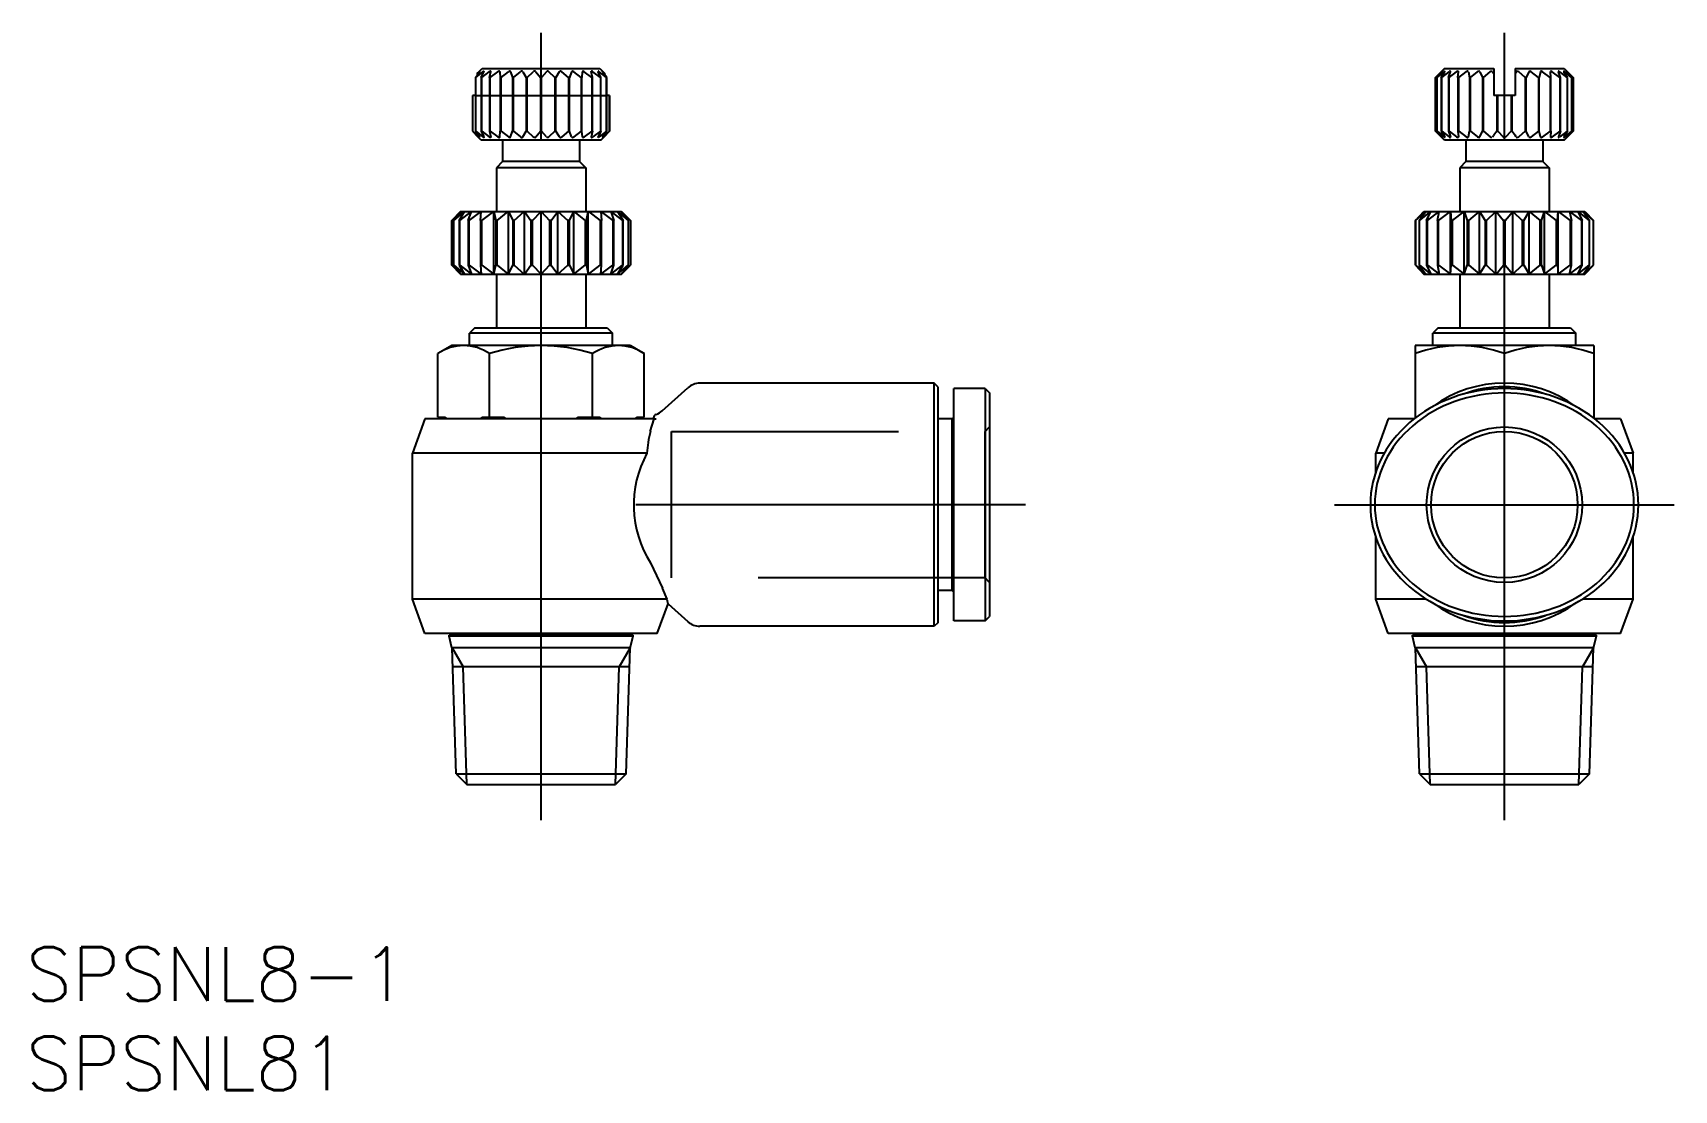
# Model space of a CAD drawing. Extents: x -82.3 to 9.5, y -32.8 to 26.4.
import ezdxf

# ---------------------------------------------------------------- set-up
doc = ezdxf.new("R2010")
doc.units = 0
doc.linetypes.add('CENTER', pattern=[50.8, 31.75, -6.35, 6.35, -6.35])
doc.linetypes.add('DASHED', pattern=[19.05, 12.7, -6.35])
doc.layers.get('0').update_dxf_attribs({"linetype": 'CONTINUOUS'})
doc.layers.add('CENTER', color=1, linetype='CENTER')
doc.styles.get("Standard").update_dxf_attribs({"font": 'txt.shx', "height": 3, "bigfont": 'bigfont.shx'})

# ---------------------------------------------------------------- blocks, each defined once
blk = doc.blocks.new('*U2')
at = {"color": 7, "linetype": 'CONTINUOUS'}
blk.add_text('SPSNL81', height=3, dxfattribs=at).set_placement((-82.724, -32.754))
blk = doc.blocks.new('*U3')
at = {"color": 7, "linetype": 'CONTINUOUS'}
blk.add_text('SPSNL8-1', height=3, dxfattribs=at).set_placement((-82.724, -27.754))

msp = doc.modelspace()

# ---------------------------------------------------------------- linework, layer by layer
at = {"color": 7, "linetype": 'CONTINUOUS'}
for p, q in [((-57.573, 23.901), (-57.336, 24.225)), ((-57.554, 23.9), (-57.572, 23.9)), ((-57.572, 23.9), (-57.572, 20.9)), ((-57.555, 23.901), (-57.155, 24.221)), ((-57.554, 20.9), (-57.554, 23.9)), ((-57.468, 24.134), (-57.197, 24.4)), ((-57.468, 24.134), (-57.368, 24.22)), ((-57.468, 24.134), (-57.468, 24.044)), ((-57.251, 23.9), (-57.098, 24.22)), ((-57.221, 23.9), (-57.25, 23.9)), ((-57.25, 23.9), (-57.25, 20.9)), ((-57.222, 23.901), (-56.799, 24.221)), ((-57.221, 20.9), (-57.221, 23.9)), ((-57.197, 24.4), (-50.606, 24.4)), ((-57.111, 24.246), (-57.1, 24.25)), ((-57.1, 24.25), (-57.09, 24.241)), ((-57.09, 24.241), (-57.098, 24.22)), ((-56.783, 23.9), (-56.712, 24.23)), ((-56.743, 23.9), (-56.782, 23.9)), ((-56.782, 23.9), (-56.782, 20.9)), ((-56.744, 23.901), (-56.317, 24.221)), ((-56.743, 20.9), (-56.743, 23.9)), ((-56.21, 24.22), (-56.188, 23.9)), ((-56.141, 23.9), (-56.188, 23.9)), ((-56.188, 23.9), (-56.188, 20.9)), ((-56.142, 23.901), (-55.728, 24.221)), ((-56.141, 20.9), (-56.141, 23.9)), ((-55.604, 24.22), (-55.494, 23.9)), ((-55.441, 23.9), (-55.494, 23.9)), ((-55.494, 23.9), (-55.494, 20.9)), ((-55.441, 23.901), (-55.06, 24.221)), ((-55.441, 20.9), (-55.441, 23.9)), ((-54.924, 24.221), (-54.73, 23.9)), ((-54.673, 23.9), (-54.731, 23.9)), ((-54.731, 23.9), (-54.731, 20.9)), ((-54.674, 23.901), (-54.342, 24.221)), ((-54.673, 20.9), (-54.673, 23.9)), ((-54.199, 24.221), (-53.93, 23.901)), ((-53.872, 23.9), (-53.931, 23.9)), ((-53.931, 23.9), (-53.931, 20.9)), ((-53.604, 24.221), (-53.873, 23.901)), ((-53.872, 20.9), (-53.872, 23.9)), ((-53.129, 23.901), (-53.461, 24.221)), ((-53.072, 23.9), (-53.13, 23.9)), ((-53.13, 23.9), (-53.13, 20.9)), ((-52.879, 24.221), (-53.073, 23.9)), ((-53.072, 20.9), (-53.072, 23.9)), ((-52.362, 23.901), (-52.743, 24.221)), ((-52.309, 23.9), (-52.362, 23.9)), ((-52.362, 23.9), (-52.362, 20.9)), ((-52.199, 24.22), (-52.309, 23.9)), ((-52.309, 20.9), (-52.309, 23.9)), ((-51.662, 23.901), (-52.075, 24.221)), ((-51.615, 23.9), (-51.662, 23.9)), ((-51.662, 23.9), (-51.662, 20.9)), ((-51.593, 24.22), (-51.615, 23.9)), ((-51.615, 20.9), (-51.615, 23.9)), ((-51.059, 23.901), (-51.487, 24.221)), ((-51.021, 23.9), (-51.091, 24.23)), ((-51.021, 23.9), (-51.06, 23.9)), ((-51.06, 23.9), (-51.06, 20.9)), ((-51.021, 20.9), (-51.021, 23.9)), ((-50.581, 23.901), (-51.004, 24.221)), ((-50.703, 24.25), (-50.713, 24.241)), ((-50.713, 24.241), (-50.705, 24.22)), ((-50.552, 23.9), (-50.705, 24.22)), ((-50.692, 24.246), (-50.703, 24.25)), ((-50.248, 23.901), (-50.648, 24.221)), ((-50.606, 24.4), (-50.335, 24.134)), ((-50.553, 23.9), (-50.582, 23.9)), ((-50.582, 23.9), (-50.582, 20.9)), ((-50.553, 20.9), (-50.553, 23.9)), ((-50.23, 23.901), (-50.467, 24.225)), ((-50.335, 24.134), (-50.435, 24.22)), ((-50.335, 24.044), (-50.335, 24.134)), ((-50.231, 23.9), (-50.249, 23.9)), ((-50.249, 23.9), (-50.249, 20.9)), ((-50.231, 20.9), (-50.231, 23.9)), ((-3.35, 24.4), (-3.85, 23.9)), ((-3.85, 23.9), (-3.518, 24.221)), ((-3.85, 23.9), (-3.85, 23.9)), ((-3.85, 23.9), (-3.85, 20.9)), ((-3.85, 20.9), (-3.85, 23.9)), ((-3.772, 23.9), (-3.5, 24.223)), ((-3.76, 23.9), (-3.772, 23.9)), ((-3.772, 23.9), (-3.772, 20.9)), ((-3.76, 23.9), (-3.379, 24.221)), ((-3.76, 20.9), (-3.76, 23.9)), ((-3.529, 23.9), (-3.333, 24.224)), ((-3.505, 23.9), (-3.529, 23.9)), ((-3.529, 23.9), (-3.529, 20.9)), ((-3.505, 23.9), (-3.093, 24.221)), ((-3.505, 20.9), (-3.505, 23.9)), ((-3.35, 24.4), (-0.6, 24.4)), ((-3.132, 23.9), (-3.022, 24.22)), ((-3.097, 23.9), (-3.132, 23.9)), ((-3.132, 23.9), (-3.132, 20.9)), ((-3.097, 23.9), (-2.671, 24.221)), ((-3.097, 20.9), (-3.097, 23.9)), ((-2.598, 23.9), (-2.576, 24.22)), ((-2.554, 23.9), (-2.598, 23.9)), ((-2.598, 23.9), (-2.598, 20.9)), ((-2.554, 23.9), (-2.133, 24.221)), ((-2.554, 20.9), (-2.554, 23.9)), ((-2.017, 24.22), (-1.95, 23.9)), ((-1.9, 23.9), (-1.95, 23.9)), ((-1.95, 23.9), (-1.95, 20.9)), ((-1.9, 23.9), (-1.501, 24.221)), ((-1.9, 20.9), (-1.9, 23.9)), ((-1.37, 24.22), (-1.218, 23.9)), ((-1.162, 23.9), (-1.218, 23.9)), ((-1.218, 23.9), (-1.218, 20.9)), ((-1.162, 23.9), (-0.804, 24.221)), ((-1.162, 20.9), (-1.162, 23.9)), ((-0.665, 24.22), (-0.6, 24.134)), ((-0.6, 24.4), (-0.6, 22.9)), ((0.6, 24.4), (3.35, 24.4)), ((0.6, 24.4), (0.6, 22.9)), ((0.665, 24.22), (0.6, 24.134)), ((1.162, 23.9), (0.804, 24.221)), ((1.218, 23.9), (1.162, 23.9)), ((1.162, 23.9), (1.162, 20.9)), ((1.37, 24.22), (1.218, 23.9)), ((1.218, 20.9), (1.218, 23.9)), ((1.9, 23.9), (1.501, 24.221)), ((1.95, 23.9), (1.9, 23.9)), ((1.9, 23.9), (1.9, 20.9)), ((2.017, 24.22), (1.95, 23.9)), ((1.95, 20.9), (1.95, 23.9)), ((2.554, 23.9), (2.133, 24.221)), ((2.598, 23.9), (2.554, 23.9)), ((2.554, 23.9), (2.554, 20.9)), ((2.598, 23.9), (2.576, 24.22)), ((2.598, 20.9), (2.598, 23.9)), ((3.097, 23.9), (2.671, 24.221)), ((3.132, 23.9), (3.022, 24.22)), ((3.505, 23.9), (3.093, 24.221)), ((3.132, 23.9), (3.097, 23.9)), ((3.097, 23.9), (3.097, 20.9)), ((3.132, 20.9), (3.132, 23.9)), ((3.529, 23.9), (3.333, 24.224)), ((3.35, 24.4), (3.85, 23.9)), ((3.76, 23.9), (3.379, 24.221)), ((3.772, 23.9), (3.5, 24.223)), ((3.529, 23.9), (3.505, 23.9)), ((3.505, 23.9), (3.505, 20.9)), ((3.85, 23.9), (3.518, 24.221)), ((3.529, 20.9), (3.529, 23.9)), ((3.772, 23.9), (3.76, 23.9)), ((3.76, 23.9), (3.76, 20.9)), ((3.772, 20.9), (3.772, 23.9)), ((3.85, 23.9), (3.85, 23.9)), ((3.85, 23.9), (3.85, 20.9)), ((3.85, 23.9), (3.85, 20.9)), ((-57.733, 22.9), (-57.727, 22.9)), ((-57.733, 22.9), (-57.733, 20.9)), ((-57.572, 22.9), (-57.727, 22.9)), ((-57.727, 20.9), (-57.727, 22.9)), ((-50.076, 22.9), (-50.231, 22.9)), ((-50.076, 22.9), (-50.07, 22.9)), ((-50.076, 22.9), (-50.076, 20.9)), ((-50.07, 20.9), (-50.07, 22.9)), ((0.6, 22.9), (-0.6, 22.9)), ((-0.432, 22.9), (-0.432, 20.9)), ((-0.373, 20.9), (-0.373, 22.9)), ((0.373, 22.9), (0.373, 20.9)), ((0.432, 20.9), (0.432, 22.9)), ((-57.733, 20.9), (-57.727, 20.9)), ((-57.733, 20.9), (-57.432, 20.579)), ((-57.727, 20.9), (-57.368, 20.58)), ((-57.572, 20.9), (-57.554, 20.9)), ((-57.572, 20.9), (-57.335, 20.576)), ((-57.554, 20.9), (-57.155, 20.579)), ((-57.431, 20.58), (-57.402, 20.55)), ((-57.252, 20.4), (-57.402, 20.55)), ((-50.552, 20.4), (-57.252, 20.4)), ((-57.25, 20.9), (-57.221, 20.9)), ((-57.25, 20.9), (-57.097, 20.58)), ((-57.221, 20.899), (-56.799, 20.579)), ((-57.11, 20.554), (-57.099, 20.551)), ((-57.099, 20.551), (-57.09, 20.56)), ((-57.09, 20.56), (-57.097, 20.58)), ((-56.782, 20.901), (-56.712, 20.571)), ((-56.782, 20.9), (-56.743, 20.9)), ((-56.743, 20.899), (-56.316, 20.579)), ((-56.21, 20.581), (-56.187, 20.901)), ((-56.188, 20.9), (-56.141, 20.9)), ((-56.141, 20.9), (-55.728, 20.579)), ((-56.052, 20.4), (-56.052, 19.2)), ((-55.604, 20.58), (-55.493, 20.9)), ((-55.494, 20.9), (-55.441, 20.9)), ((-55.441, 20.9), (-55.06, 20.579)), ((-54.923, 20.58), (-54.729, 20.9)), ((-54.731, 20.9), (-54.673, 20.9)), ((-54.673, 20.9), (-54.341, 20.58)), ((-54.198, 20.58), (-53.929, 20.9)), ((-53.931, 20.9), (-53.872, 20.9)), ((-53.603, 20.58), (-53.872, 20.9)), ((-53.128, 20.9), (-53.461, 20.58)), ((-53.13, 20.9), (-53.072, 20.9)), ((-52.878, 20.58), (-53.072, 20.9)), ((-52.361, 20.9), (-52.742, 20.579)), ((-52.362, 20.9), (-52.309, 20.9)), ((-52.198, 20.58), (-52.309, 20.9)), ((-51.661, 20.9), (-52.074, 20.579)), ((-51.752, 20.4), (-51.752, 19.2)), ((-51.662, 20.9), (-51.615, 20.9)), ((-51.592, 20.581), (-51.614, 20.901)), ((-51.059, 20.899), (-51.486, 20.579)), ((-51.02, 20.901), (-51.09, 20.571)), ((-51.06, 20.9), (-51.021, 20.9)), ((-50.581, 20.899), (-51.003, 20.579)), ((-50.712, 20.56), (-50.705, 20.58)), ((-50.703, 20.551), (-50.712, 20.56)), ((-50.551, 20.9), (-50.705, 20.58)), ((-50.691, 20.554), (-50.703, 20.551)), ((-50.248, 20.9), (-50.647, 20.579)), ((-50.582, 20.9), (-50.553, 20.9)), ((-50.552, 20.4), (-50.402, 20.55)), ((-50.229, 20.9), (-50.466, 20.576)), ((-50.076, 20.9), (-50.434, 20.58)), ((-50.402, 20.55), (-50.372, 20.58)), ((-50.371, 20.579), (-50.07, 20.9)), ((-50.249, 20.9), (-50.231, 20.9)), ((-50.076, 20.9), (-50.07, 20.9)), ((-3.85, 20.9), (-3.85, 20.9)), ((-3.35, 20.4), (-3.85, 20.9)), ((-3.85, 20.9), (-3.518, 20.579)), ((-3.772, 20.9), (-3.76, 20.9)), ((-3.772, 20.9), (-3.5, 20.577)), ((-3.76, 20.9), (-3.379, 20.579)), ((-3.529, 20.9), (-3.505, 20.9)), ((-3.529, 20.9), (-3.333, 20.576)), ((-3.505, 20.9), (-3.093, 20.579)), ((3.35, 20.4), (-3.35, 20.4)), ((-3.132, 20.9), (-3.097, 20.9)), ((-3.132, 20.9), (-3.022, 20.58)), ((-3.097, 20.9), (-2.671, 20.579)), ((-2.598, 20.9), (-2.554, 20.9)), ((-2.598, 20.9), (-2.576, 20.58)), ((-2.554, 20.9), (-2.133, 20.579)), ((-2.15, 20.4), (-2.15, 19.2)), ((-2.017, 20.58), (-1.95, 20.9)), ((-1.95, 20.9), (-1.9, 20.9)), ((-1.9, 20.9), (-1.501, 20.579)), ((-1.37, 20.58), (-1.218, 20.9)), ((-1.218, 20.9), (-1.162, 20.9)), ((-1.162, 20.9), (-0.804, 20.579)), ((-0.665, 20.58), (-0.6, 20.666)), ((-0.432, 20.9), (-0.6, 20.666)), ((-0.432, 20.9), (-0.373, 20.9)), ((-0.374, 20.899), (-0.072, 20.579)), ((0.072, 20.579), (0.374, 20.899)), ((0.373, 20.9), (0.432, 20.9)), ((0.432, 20.9), (0.6, 20.666)), ((0.665, 20.58), (0.6, 20.666)), ((1.162, 20.9), (0.804, 20.579)), ((1.162, 20.9), (1.218, 20.9)), ((1.37, 20.58), (1.218, 20.9)), ((1.9, 20.9), (1.501, 20.579)), ((1.9, 20.9), (1.95, 20.9)), ((2.017, 20.58), (1.95, 20.9)), ((2.554, 20.9), (2.133, 20.579)), ((2.15, 20.4), (2.15, 19.2)), ((2.554, 20.9), (2.598, 20.9)), ((2.598, 20.9), (2.576, 20.58)), ((3.097, 20.9), (2.671, 20.579)), ((3.132, 20.9), (3.022, 20.58)), ((3.505, 20.9), (3.093, 20.579)), ((3.097, 20.9), (3.132, 20.9)), ((3.529, 20.9), (3.333, 20.576)), ((3.35, 20.4), (3.85, 20.9)), ((3.76, 20.9), (3.379, 20.579)), ((3.772, 20.9), (3.5, 20.577)), ((3.505, 20.9), (3.529, 20.9)), ((3.85, 20.9), (3.518, 20.579)), ((3.76, 20.9), (3.772, 20.9)), ((3.85, 20.9), (3.85, 20.9)), ((-56.052, 19.2), (-56.402, 18.85)), ((-51.402, 18.85), (-56.402, 18.85)), ((-56.402, 18.85), (-56.402, 16.4)), ((-51.752, 19.2), (-56.052, 19.2)), ((-51.752, 19.2), (-51.402, 18.85)), ((-51.402, 18.85), (-51.402, 16.4)), ((-2.15, 19.2), (-2.5, 18.85)), ((2.5, 18.85), (-2.5, 18.85)), ((-2.5, 18.85), (-2.5, 16.4)), ((2.15, 19.2), (-2.15, 19.2)), ((2.15, 19.2), (2.5, 18.85)), ((2.5, 18.85), (2.5, 16.4)), ((-58.903, 15.902), (-58.379, 16.402)), ((-58.402, 16.4), (-58.902, 15.9)), ((-58.901, 15.9), (-58.902, 15.9)), ((-58.902, 15.9), (-58.902, 13.4)), ((-58.901, 13.4), (-58.901, 15.9)), ((-58.803, 15.901), (-58.379, 16.402)), ((-58.783, 15.9), (-58.802, 15.9)), ((-58.802, 15.9), (-58.802, 13.4)), ((-58.784, 15.902), (-58.183, 16.402)), ((-58.783, 13.4), (-58.783, 15.9)), ((-58.489, 15.901), (-58.183, 16.401)), ((-58.451, 15.9), (-58.488, 15.9)), ((-58.488, 15.9), (-58.488, 13.4)), ((-58.452, 15.902), (-57.801, 16.402)), ((-58.451, 13.4), (-58.451, 15.9)), ((-58.402, 16.4), (-49.402, 16.4)), ((-57.974, 15.9), (-57.8, 16.4)), ((-57.92, 15.9), (-57.973, 15.9)), ((-57.973, 15.9), (-57.973, 13.4)), ((-57.921, 15.902), (-57.248, 16.403)), ((-57.92, 13.4), (-57.92, 15.9)), ((-57.281, 15.9), (-57.246, 16.4)), ((-57.213, 15.9), (-57.281, 15.9)), ((-57.281, 15.9), (-57.281, 13.4)), ((-57.215, 15.902), (-56.548, 16.403)), ((-57.213, 13.4), (-57.213, 15.9)), ((-56.547, 12.9), (-56.547, 16.4)), ((-56.546, 16.4), (-56.44, 15.9)), ((-56.362, 15.9), (-56.441, 15.9)), ((-56.441, 15.9), (-56.441, 13.4)), ((-56.363, 15.902), (-55.734, 16.402)), ((-56.362, 13.4), (-56.362, 15.9)), ((-55.732, 12.9), (-55.732, 16.4)), ((-55.73, 16.401), (-55.489, 15.901)), ((-55.403, 15.9), (-55.49, 15.9)), ((-55.49, 15.9), (-55.49, 13.4)), ((-55.405, 15.902), (-54.839, 16.402)), ((-55.403, 13.4), (-55.403, 15.9)), ((-54.837, 12.9), (-54.837, 16.4)), ((-54.835, 16.401), (-54.468, 15.901)), ((-54.379, 15.9), (-54.47, 15.9)), ((-54.47, 15.9), (-54.47, 13.4)), ((-54.38, 15.902), (-53.904, 16.402)), ((-54.379, 13.4), (-54.379, 15.9)), ((-53.902, 12.9), (-53.902, 16.4)), ((-53.9, 16.402), (-53.423, 15.902)), ((-53.333, 15.9), (-53.424, 15.9)), ((-53.424, 15.9), (-53.424, 13.4)), ((-53.335, 15.901), (-52.968, 16.401)), ((-53.333, 13.4), (-53.333, 15.9)), ((-52.966, 12.9), (-52.966, 16.4)), ((-52.964, 16.402), (-52.398, 15.902)), ((-52.313, 15.9), (-52.4, 15.9)), ((-52.4, 15.9), (-52.4, 13.4)), ((-52.314, 15.901), (-52.073, 16.401)), ((-52.313, 13.4), (-52.313, 15.9)), ((-52.071, 12.9), (-52.071, 16.4)), ((-52.069, 16.402), (-51.44, 15.902)), ((-51.362, 15.9), (-51.441, 15.9)), ((-51.441, 15.9), (-51.441, 13.4)), ((-51.363, 15.9), (-51.257, 16.4)), ((-51.362, 13.4), (-51.362, 15.9)), ((-51.257, 12.9), (-51.257, 16.4)), ((-51.255, 16.403), (-50.588, 15.902)), ((-50.522, 15.9), (-50.59, 15.9)), ((-50.59, 15.9), (-50.59, 13.4)), ((-50.557, 16.4), (-50.522, 15.9)), ((-50.556, 16.403), (-49.882, 15.902)), ((-50.522, 13.4), (-50.522, 15.9)), ((-50.003, 16.402), (-49.351, 15.902)), ((-50.003, 16.4), (-49.829, 15.9)), ((-49.83, 15.9), (-49.883, 15.9)), ((-49.883, 15.9), (-49.883, 13.4)), ((-49.83, 13.4), (-49.83, 15.9)), ((-49.62, 16.402), (-49.019, 15.902)), ((-49.62, 16.401), (-49.314, 15.901)), ((-49.424, 16.402), (-49, 15.901)), ((-49.424, 16.402), (-48.9, 15.902)), ((-49.402, 16.4), (-48.902, 15.9)), ((-49.315, 15.9), (-49.353, 15.9)), ((-49.353, 15.9), (-49.353, 13.4)), ((-49.315, 13.4), (-49.315, 15.9)), ((-49.002, 15.9), (-49.021, 15.9)), ((-49.021, 15.9), (-49.021, 13.4)), ((-49.002, 13.4), (-49.002, 15.9)), ((-48.902, 15.9), (-48.902, 15.9)), ((-48.902, 15.9), (-48.902, 13.4)), ((-48.902, 15.9), (-48.902, 13.4)), ((-4.979, 15.902), (-4.502, 16.402)), ((-4.968, 15.9), (-4.977, 15.9)), ((-4.977, 15.9), (-4.977, 13.4)), ((-4.969, 15.902), (-4.404, 16.402)), ((-4.968, 13.4), (-4.968, 15.9)), ((-4.771, 15.901), (-4.404, 16.401)), ((-4.741, 15.9), (-4.769, 15.9)), ((-4.769, 15.9), (-4.769, 13.4)), ((-4.743, 15.902), (-4.113, 16.402)), ((-4.741, 13.4), (-4.741, 15.9)), ((-4.502, 16.402), (4.502, 16.402)), ((-4.354, 15.901), (-4.113, 16.401)), ((-4.307, 15.9), (-4.353, 15.9)), ((-4.353, 15.9), (-4.353, 13.4)), ((-4.309, 15.902), (-3.642, 16.403)), ((-4.307, 13.4), (-4.307, 15.9)), ((-3.747, 15.9), (-3.641, 16.4)), ((-3.685, 15.9), (-3.746, 15.9)), ((-3.746, 15.9), (-3.746, 13.4)), ((-3.687, 15.902), (-3.013, 16.403)), ((-3.685, 13.4), (-3.685, 15.9)), ((-3.011, 12.9), (-3.011, 16.4)), ((-3.011, 16.4), (-2.976, 15.9)), ((-2.902, 15.9), (-2.976, 15.9)), ((-2.976, 15.9), (-2.976, 13.4)), ((-2.903, 15.902), (-2.252, 16.402)), ((-2.902, 13.4), (-2.902, 15.9)), ((-2.25, 12.9), (-2.25, 16.4)), ((-2.249, 16.4), (-2.074, 15.9)), ((-1.992, 15.9), (-2.075, 15.9)), ((-2.075, 15.9), (-2.075, 13.4)), ((-1.993, 15.902), (-1.393, 16.402)), ((-1.992, 13.4), (-1.992, 15.9)), ((-1.391, 12.9), (-1.391, 16.4)), ((-1.389, 16.401), (-1.083, 15.901)), ((-0.995, 15.9), (-1.084, 15.9)), ((-1.084, 15.9), (-1.084, 13.4)), ((-0.996, 15.902), (-0.472, 16.402)), ((-0.995, 13.4), (-0.995, 15.9)), ((-0.47, 12.9), (-0.47, 16.4)), ((-0.468, 16.402), (-0.044, 15.901)), ((0.046, 15.9), (-0.046, 15.9)), ((-0.046, 15.9), (-0.046, 13.4)), ((0.044, 15.901), (0.468, 16.402)), ((0.046, 13.4), (0.046, 15.9)), ((0.47, 12.9), (0.47, 16.4)), ((0.472, 16.402), (0.996, 15.902)), ((1.084, 15.9), (0.995, 15.9)), ((0.995, 15.9), (0.995, 13.4)), ((1.083, 15.901), (1.389, 16.401)), ((1.084, 13.4), (1.084, 15.9)), ((1.391, 12.9), (1.391, 16.4)), ((1.393, 16.402), (1.993, 15.902)), ((2.075, 15.9), (1.992, 15.9)), ((1.992, 15.9), (1.992, 13.4)), ((2.074, 15.9), (2.249, 16.4)), ((2.075, 13.4), (2.075, 15.9)), ((2.25, 12.9), (2.25, 16.4)), ((2.252, 16.402), (2.903, 15.902)), ((2.976, 15.9), (2.902, 15.9)), ((2.902, 15.9), (2.902, 13.4)), ((2.976, 15.9), (3.011, 16.4)), ((2.976, 13.4), (2.976, 15.9)), ((3.011, 12.9), (3.011, 16.4)), ((3.013, 16.403), (3.687, 15.902)), ((3.641, 16.4), (3.747, 15.9)), ((3.642, 16.403), (4.309, 15.902)), ((3.746, 15.9), (3.685, 15.9)), ((3.685, 15.9), (3.685, 13.4)), ((3.746, 13.4), (3.746, 15.9)), ((4.113, 16.402), (4.743, 15.902)), ((4.113, 16.401), (4.354, 15.901)), ((4.353, 15.9), (4.307, 15.9)), ((4.307, 15.9), (4.307, 13.4)), ((4.353, 13.4), (4.353, 15.9)), ((4.404, 16.402), (4.969, 15.902)), ((4.404, 16.401), (4.771, 15.901)), ((4.502, 16.402), (4.979, 15.902)), ((4.769, 15.9), (4.741, 15.9)), ((4.741, 15.9), (4.741, 13.4)), ((4.769, 13.4), (4.769, 15.9)), ((4.977, 15.9), (4.968, 15.9)), ((4.968, 15.9), (4.968, 13.4)), ((4.977, 13.4), (4.977, 15.9)), ((-58.903, 13.398), (-58.379, 12.898)), ((-58.402, 12.9), (-58.902, 13.4)), ((-58.902, 13.4), (-58.901, 13.4)), ((-58.803, 13.399), (-58.379, 12.898)), ((-58.802, 13.4), (-58.783, 13.4)), ((-58.784, 13.398), (-58.183, 12.898)), ((-58.489, 13.399), (-58.183, 12.899)), ((-58.488, 13.4), (-58.451, 13.4)), ((-58.452, 13.398), (-57.801, 12.898)), ((-58.402, 12.9), (-49.402, 12.9)), ((-57.974, 13.4), (-57.8, 12.9)), ((-57.973, 13.4), (-57.92, 13.4)), ((-57.921, 13.398), (-57.248, 12.897)), ((-57.281, 13.4), (-57.246, 12.9)), ((-57.281, 13.4), (-57.213, 13.4)), ((-57.215, 13.398), (-56.548, 12.897)), ((-56.546, 12.9), (-56.44, 13.4)), ((-56.441, 13.4), (-56.362, 13.4)), ((-56.402, 12.9), (-56.402, 9.9)), ((-56.363, 13.398), (-55.734, 12.898)), ((-55.73, 12.899), (-55.489, 13.399)), ((-55.49, 13.4), (-55.403, 13.4)), ((-55.405, 13.398), (-54.839, 12.898)), ((-54.835, 12.899), (-54.468, 13.399)), ((-54.47, 13.4), (-54.379, 13.4)), ((-54.38, 13.398), (-53.904, 12.898)), ((-53.9, 12.898), (-53.423, 13.398)), ((-53.424, 13.4), (-53.333, 13.4)), ((-53.335, 13.399), (-52.968, 12.899)), ((-52.964, 12.898), (-52.398, 13.398)), ((-52.4, 13.4), (-52.313, 13.4)), ((-52.314, 13.399), (-52.073, 12.899)), ((-52.069, 12.898), (-51.44, 13.398)), ((-51.441, 13.4), (-51.362, 13.4)), ((-51.402, 12.9), (-51.402, 9.9)), ((-51.363, 13.4), (-51.257, 12.9)), ((-51.255, 12.897), (-50.588, 13.398)), ((-50.59, 13.4), (-50.522, 13.4)), ((-50.557, 12.9), (-50.522, 13.4)), ((-50.556, 12.897), (-49.882, 13.398)), ((-50.003, 12.9), (-49.829, 13.4)), ((-50.003, 12.898), (-49.351, 13.398)), ((-49.883, 13.4), (-49.83, 13.4)), ((-49.62, 12.899), (-49.314, 13.399)), ((-49.62, 12.898), (-49.019, 13.398)), ((-49.424, 12.898), (-49, 13.399)), ((-49.424, 12.898), (-48.9, 13.398)), ((-49.402, 12.9), (-48.902, 13.4)), ((-49.353, 13.4), (-49.315, 13.4)), ((-49.021, 13.4), (-49.002, 13.4)), ((-48.902, 13.4), (-48.902, 13.4)), ((-4.979, 13.398), (-4.502, 12.898)), ((-4.977, 13.4), (-4.968, 13.4)), ((-4.969, 13.398), (-4.404, 12.898)), ((-4.771, 13.399), (-4.404, 12.899)), ((-4.769, 13.4), (-4.741, 13.4)), ((-4.743, 13.398), (-4.113, 12.898)), ((-4.502, 12.898), (4.502, 12.898)), ((-4.354, 13.399), (-4.113, 12.899)), ((-4.353, 13.4), (-4.307, 13.4)), ((-4.309, 13.398), (-3.642, 12.897)), ((-3.747, 13.4), (-3.641, 12.9)), ((-3.746, 13.4), (-3.685, 13.4)), ((-3.687, 13.398), (-3.013, 12.897)), ((-3.011, 12.9), (-2.976, 13.4)), ((-2.976, 13.4), (-2.902, 13.4)), ((-2.903, 13.398), (-2.252, 12.898)), ((-2.5, 12.9), (-2.5, 9.9)), ((-2.249, 12.9), (-2.074, 13.4)), ((-2.075, 13.4), (-1.992, 13.4)), ((-1.993, 13.398), (-1.393, 12.898)), ((-1.389, 12.899), (-1.083, 13.399)), ((-1.084, 13.4), (-0.995, 13.4)), ((-0.996, 13.398), (-0.472, 12.898)), ((-0.468, 12.898), (-0.044, 13.399)), ((-0.046, 13.4), (0.046, 13.4)), ((0.044, 13.399), (0.468, 12.898)), ((0.472, 12.898), (0.996, 13.398)), ((0.995, 13.4), (1.084, 13.4)), ((1.083, 13.399), (1.389, 12.899)), ((1.393, 12.898), (1.993, 13.398)), ((1.992, 13.4), (2.075, 13.4)), ((2.074, 13.4), (2.249, 12.9)), ((2.252, 12.898), (2.903, 13.398)), ((2.5, 12.9), (2.5, 9.9)), ((2.902, 13.4), (2.976, 13.4)), ((2.976, 13.4), (3.011, 12.9)), ((3.013, 12.897), (3.687, 13.398)), ((3.641, 12.9), (3.747, 13.4)), ((3.642, 12.897), (4.309, 13.398)), ((3.685, 13.4), (3.746, 13.4)), ((4.113, 12.899), (4.354, 13.399)), ((4.113, 12.898), (4.743, 13.398)), ((4.307, 13.4), (4.353, 13.4)), ((4.404, 12.899), (4.771, 13.399)), ((4.404, 12.898), (4.969, 13.398)), ((4.502, 12.898), (4.979, 13.398)), ((4.741, 13.4), (4.769, 13.4)), ((4.968, 13.4), (4.977, 13.4)), ((-57.602, 9.9), (-57.902, 9.6)), ((-49.902, 9.6), (-57.902, 9.6)), ((-57.902, 8.9), (-57.902, 9.6)), ((-57.602, 9.9), (-50.202, 9.9)), ((-50.202, 9.9), (-49.902, 9.6)), ((-49.902, 8.9), (-49.902, 9.6)), ((-3.7, 9.9), (-4, 9.6)), ((4, 9.6), (-4, 9.6)), ((-4, 8.9), (-4, 9.6)), ((-3.7, 9.9), (3.7, 9.9)), ((3.7, 9.9), (4, 9.6)), ((4, 8.9), (4, 9.6)), ((-58.902, 8.9), (-59.675, 8.453)), ((-59.675, 4.9), (-59.675, 8.453)), ((-48.902, 8.9), (-58.902, 8.9)), ((-56.788, 4.9), (-56.788, 8.453)), ((-51.015, 4.9), (-51.015, 8.453)), ((-48.902, 8.9), (-48.128, 8.453)), ((-48.128, 4.9), (-48.128, 8.453)), ((5, 8.9), (-5, 8.9)), ((-5, 8.9), (-5, 4.845)), ((5, 8.9), (5, 4.845)), ((-47.116, 5.257), (-45.687, 6.543)), ((-31.902, 6.8), (-45.018, 6.8)), ((-31.702, 6.6), (-31.902, 6.8)), ((-31.902, -6.8), (-31.902, 6.8)), ((-31.702, 6.6), (-31.702, -6.6)), ((-29.052, 6.5), (-30.802, 6.5)), ((-30.802, -6.5), (-30.802, 6.5)), ((-29.052, 6.5), (-28.802, 6.25)), ((-29.052, 6.5), (-29.052, -6.5)), ((-28.802, 6.25), (-28.802, -6.25)), ((-60.402, 4.8), (-61.102, 2.877)), ((-47.572, 4.8), (-60.402, 4.8)), ((-59.675, 4.9), (-59.251, 4.9)), ((-59.302, 4.8), (-59.302, 4.9)), ((-59.251, 4.9), (-59.251, 4.8)), ((-57.212, 4.8), (-57.212, 4.9)), ((-57.212, 4.9), (-56.788, 4.9)), ((-56.788, 4.9), (-55.941, 4.9)), ((-55.941, 4.9), (-55.941, 4.8)), ((-51.862, 4.8), (-51.862, 4.9)), ((-51.862, 4.9), (-51.015, 4.9)), ((-51.015, 4.9), (-50.591, 4.9)), ((-50.591, 4.9), (-50.591, 4.8)), ((-48.552, 4.8), (-48.552, 4.9)), ((-48.552, 4.9), (-48.128, 4.9)), ((-48.502, 4.8), (-48.502, 4.9)), ((-47.788, 4.092), (-47.576, 4.801)), ((-47.602, 4.8), (-47.602, 4.863)), ((-47.572, 4.8), (-47.466, 4.8)), ((-30.902, 4.8), (-31.702, 4.8)), ((-30.902, 4.8), (-30.802, 4.9)), ((-30.902, -4.8), (-30.902, 4.8)), ((-6.5, 4.8), (-7.2, 2.877)), ((-5.057, 4.8), (-6.5, 4.8)), ((-5, 4.9), (-4.928, 4.9)), ((4.928, 4.9), (5, 4.9)), ((6.5, 4.8), (5.057, 4.8)), ((6.5, 4.8), (7.2, 2.877)), ((-47.976, 2.877), (-61.102, 2.877)), ((-61.102, -5.277), (-61.102, 2.877)), ((-6.725, 2.877), (-7.2, 2.877)), ((-7.2, 1.82), (-7.2, 2.877)), ((7.2, 2.877), (6.725, 2.877)), ((7.2, 1.82), (7.2, 2.877)), ((-7.2, -5.277), (-7.2, -1.82)), ((7.2, -5.277), (7.2, -1.82)), ((-47.777, -3.247), (-47.107, -4.668)), ((-46.86, -5.277), (-61.102, -5.277)), ((-60.402, -7.2), (-61.102, -5.277)), ((-47.117, -4.673), (-46.862, -5.277)), ((-46.861, -5.277), (-46.799, -5.543)), ((-30.902, -4.8), (-31.702, -4.8)), ((-30.902, -4.8), (-30.802, -4.9)), ((-4.38, -5.277), (-7.2, -5.277)), ((-6.5, -7.2), (-7.2, -5.277)), ((7.2, -5.277), (4.38, -5.277)), ((6.5, -7.2), (7.2, -5.277)), ((-47.402, -7.2), (-46.798, -5.543)), ((-46.798, -5.543), (-45.687, -6.543)), ((-29.052, -6.5), (-28.802, -6.25)), ((-47.402, -7.2), (-60.402, -7.2)), ((-59.052, -7.3), (-48.752, -7.3)), ((-59.052, -7.35), (-59.052, -7.3)), ((-58.902, -7.3), (-58.902, -7.2)), ((-48.902, -7.3), (-48.902, -7.2)), ((-48.752, -7.35), (-48.752, -7.3)), ((-31.902, -6.8), (-45.018, -6.8)), ((-31.702, -6.6), (-31.902, -6.8)), ((-29.052, -6.5), (-30.802, -6.5)), ((6.5, -7.2), (-6.5, -7.2)), ((-5.15, -7.3), (5.15, -7.3)), ((-5.15, -7.35), (-5.15, -7.3)), ((-5, -7.3), (-5, -7.2)), ((5, -7.3), (5, -7.2)), ((5.15, -7.35), (5.15, -7.3)), ((-48.752, -7.35), (-59.052, -7.35)), ((-58.892, -8), (-59.052, -7.35)), ((-48.912, -8), (-58.892, -8)), ((-58.66, -15.05), (-58.881, -8)), ((-49.143, -15.05), (-48.923, -8)), ((-48.912, -8), (-48.752, -7.35)), ((5.15, -7.35), (-5.15, -7.35)), ((-4.99, -8), (-5.15, -7.35)), ((4.99, -8), (-4.99, -8)), ((-4.759, -15.05), (-4.979, -8)), ((4.759, -15.05), (4.979, -8)), ((4.99, -8), (5.15, -7.35)), ((-49.03, -9.064), (-58.847, -9.064)), ((4.872, -9.064), (-4.946, -9.064)), ((-58.66, -15.05), (-49.143, -15.05)), ((-58.66, -15.05), (-58.06, -15.65)), ((-49.143, -15.05), (-49.743, -15.65)), ((-4.759, -15.05), (4.759, -15.05)), ((-4.759, -15.05), (-4.159, -15.65)), ((4.759, -15.05), (4.159, -15.65)), ((-58.06, -15.65), (-49.743, -15.65)), ((-4.159, -15.65), (4.159, -15.65))]:
    msp.add_line(p, q, dxfattribs=at)
at = {"color": 3, "linetype": 'DASHED'}
for p, q in [((-57.572, 22.9), (-50.231, 22.9)), ((-46.602, 4.1), (-29.052, 4.1)), ((-46.602, -4.1), (-46.602, 4.1)), ((-29.052, 4.1), (-28.802, 4.35)), ((-29.052, -4.1), (-29.052, 4.1)), ((-29.052, -4.1), (-46.602, -4.1)), ((-28.802, -4.35), (-29.052, -4.1))]:
    msp.add_line(p, q, dxfattribs=at)
at = {"color": 3, "linetype": 'CONTINUOUS'}
for p, q in [((-58.881, -8), (-58.266, -9.064)), ((-48.923, -8), (-49.537, -9.064)), ((-4.979, -8), (-4.365, -9.064)), ((4.979, -8), (4.365, -9.064)), ((-58.06, -15.65), (-58.266, -9.064)), ((-49.743, -15.65), (-49.537, -9.064)), ((-4.159, -15.65), (-4.365, -9.064)), ((4.159, -15.65), (4.365, -9.064))]:
    msp.add_line(p, q, dxfattribs=at)
at = {"color": 7, "linetype": 'CONTINUOUS'}
for points in [[(-7.5, 0, 0), (-7.491, -0.319, 0), (-7.464, -0.637, 0), (-7.419, -0.954, 0), (-7.356, -1.268, 0), (-7.275, -1.579, 0), (-7.177, -1.887, 0), (-7.062, -2.19, 0), (-6.929, -2.487, 0), (-6.78, -2.779, 0), (-6.614, -3.064, 0), (-6.433, -3.342, 0), (-6.236, -3.611, 0), (-6.024, -3.872, 0), (-5.798, -4.124, 0), (-5.557, -4.365, 0), (-5.303, -4.596, 0), (-5.037, -4.816, 0), (-4.758, -5.025, 0), (-4.468, -5.221, 0), (-4.167, -5.405, 0), (-3.856, -5.575, 0), (-3.536, -5.733, 0), (-3.207, -5.876, 0), (-2.87, -6.005, 0), (-2.527, -6.12, 0), (-2.177, -6.22, 0), (-1.822, -6.305, 0), (-1.463, -6.375, 0), (-1.101, -6.43, 0), (-0.735, -6.469, 0), (-0.368, -6.492, 0), (0, -6.5, 0), (0.368, -6.492, 0), (0.735, -6.469, 0), (1.1, -6.43, 0), (1.463, -6.375, 0), (1.822, -6.305, 0), (2.177, -6.22, 0), (2.527, -6.12, 0), (2.87, -6.005, 0), (3.207, -5.876, 0), (3.535, -5.733, 0), (3.856, -5.575, 0), (4.167, -5.405, 0), (4.468, -5.221, 0), (4.758, -5.025, 0), (5.037, -4.816, 0), (5.303, -4.596, 0), (5.557, -4.365, 0), (5.798, -4.124, 0), (6.024, -3.872, 0), (6.236, -3.611, 0), (6.433, -3.342, 0), (6.614, -3.064, 0), (6.78, -2.779, 0), (6.929, -2.488, 0), (7.062, -2.19, 0), (7.177, -1.887, 0), (7.275, -1.579, 0), (7.356, -1.268, 0), (7.419, -0.954, 0), (7.464, -0.637, 0), (7.491, -0.319, 0), (7.5, 0, 0), (7.491, 0.319, 0), (7.464, 0.637, 0), (7.419, 0.954, 0), (7.356, 1.268, 0), (7.275, 1.579, 0), (7.177, 1.887, 0), (7.062, 2.19, 0), (6.929, 2.487, 0), (6.78, 2.779, 0), (6.614, 3.064, 0), (6.433, 3.342, 0), (6.236, 3.611, 0), (6.024, 3.872, 0), (5.798, 4.123, 0), (5.557, 4.365, 0), (5.303, 4.596, 0), (5.037, 4.816, 0), (4.758, 5.025, 0), (4.468, 5.221, 0), (4.167, 5.405, 0), (3.856, 5.575, 0), (3.536, 5.732, 0), (3.207, 5.876, 0), (2.87, 6.005, 0), (2.527, 6.12, 0), (2.177, 6.22, 0), (1.822, 6.305, 0), (1.463, 6.375, 0), (1.101, 6.43, 0), (0.735, 6.469, 0), (0.368, 6.492, 0), (0, 6.5, 0), (-0.368, 6.492, 0), (-0.735, 6.469, 0), (-1.1, 6.43, 0), (-1.463, 6.375, 0), (-1.822, 6.305, 0), (-2.177, 6.22, 0), (-2.527, 6.12, 0), (-2.87, 6.005, 0), (-3.207, 5.876, 0), (-3.535, 5.733, 0), (-3.856, 5.575, 0), (-4.167, 5.405, 0), (-4.468, 5.221, 0), (-4.758, 5.025, 0), (-5.037, 4.816, 0), (-5.303, 4.596, 0), (-5.557, 4.365, 0), (-5.798, 4.124, 0), (-6.024, 3.872, 0), (-6.236, 3.611, 0), (-6.433, 3.342, 0), (-6.614, 3.064, 0), (-6.78, 2.779, 0), (-6.929, 2.487, 0), (-7.062, 2.19, 0), (-7.177, 1.887, 0), (-7.275, 1.579, 0), (-7.356, 1.268, 0), (-7.419, 0.954, 0), (-7.464, 0.637, 0), (-7.491, 0.319, 0), (-7.5, 0, 0)], [(-7.25, 0, 0), (-7.241, -0.307, 0), (-7.215, -0.613, 0), (-7.172, -0.917, 0), (-7.111, -1.219, 0), (-7.033, -1.519, 0), (-6.938, -1.814, 0), (-6.826, -2.106, 0), (-6.698, -2.392, 0), (-6.554, -2.672, 0), (-6.394, -2.946, 0), (-6.219, -3.213, 0), (-6.028, -3.472, 0), (-5.823, -3.723, 0), (-5.604, -3.965, 0), (-5.372, -4.197, 0), (-5.127, -4.419, 0), (-4.869, -4.631, 0), (-4.599, -4.831, 0), (-4.319, -5.02, 0), (-4.028, -5.197, 0), (-3.727, -5.361, 0), (-3.418, -5.512, 0), (-3.1, -5.65, 0), (-2.774, -5.774, 0), (-2.442, -5.885, 0), (-2.105, -5.981, 0), (-1.762, -6.063, 0), (-1.414, -6.13, 0), (-1.064, -6.182, 0), (-0.711, -6.22, 0), (-0.356, -6.243, 0), (0, -6.25, 0), (0.356, -6.243, 0), (0.711, -6.22, 0), (1.064, -6.182, 0), (1.414, -6.13, 0), (1.762, -6.063, 0), (2.105, -5.981, 0), (2.442, -5.885, 0), (2.774, -5.774, 0), (3.1, -5.65, 0), (3.418, -5.512, 0), (3.727, -5.361, 0), (4.028, -5.197, 0), (4.319, -5.02, 0), (4.599, -4.831, 0), (4.869, -4.631, 0), (5.127, -4.42, 0), (5.372, -4.197, 0), (5.604, -3.965, 0), (5.823, -3.723, 0), (6.028, -3.472, 0), (6.219, -3.213, 0), (6.394, -2.946, 0), (6.554, -2.672, 0), (6.698, -2.392, 0), (6.826, -2.106, 0), (6.938, -1.814, 0), (7.033, -1.519, 0), (7.111, -1.219, 0), (7.172, -0.917, 0), (7.215, -0.613, 0), (7.241, -0.307, 0), (7.25, 0, 0), (7.241, 0.307, 0), (7.215, 0.613, 0), (7.172, 0.917, 0), (7.111, 1.219, 0), (7.033, 1.519, 0), (6.938, 1.814, 0), (6.826, 2.106, 0), (6.698, 2.392, 0), (6.554, 2.672, 0), (6.394, 2.946, 0), (6.219, 3.213, 0), (6.028, 3.472, 0), (5.823, 3.723, 0), (5.604, 3.965, 0), (5.372, 4.197, 0), (5.127, 4.419, 0), (4.869, 4.631, 0), (4.599, 4.831, 0), (4.319, 5.02, 0), (4.028, 5.197, 0), (3.727, 5.361, 0), (3.418, 5.512, 0), (3.1, 5.65, 0), (2.774, 5.774, 0), (2.442, 5.885, 0), (2.105, 5.981, 0), (1.762, 6.063, 0), (1.414, 6.13, 0), (1.064, 6.182, 0), (0.711, 6.22, 0), (0.356, 6.242, 0), (0, 6.25, 0), (-0.356, 6.242, 0), (-0.711, 6.22, 0), (-1.064, 6.182, 0), (-1.414, 6.13, 0), (-1.762, 6.063, 0), (-2.105, 5.981, 0), (-2.442, 5.885, 0), (-2.774, 5.774, 0), (-3.1, 5.65, 0), (-3.418, 5.512, 0), (-3.727, 5.361, 0), (-4.028, 5.197, 0), (-4.319, 5.02, 0), (-4.599, 4.831, 0), (-4.869, 4.631, 0), (-5.127, 4.419, 0), (-5.372, 4.197, 0), (-5.604, 3.965, 0), (-5.823, 3.723, 0), (-6.028, 3.472, 0), (-6.219, 3.213, 0), (-6.394, 2.946, 0), (-6.554, 2.672, 0), (-6.698, 2.392, 0), (-6.826, 2.106, 0), (-6.938, 1.814, 0), (-7.033, 1.519, 0), (-7.111, 1.219, 0), (-7.172, 0.917, 0), (-7.215, 0.613, 0), (-7.241, 0.307, 0), (-7.25, 0, 0)]]:
    msp.add_polyline3d(points, dxfattribs=at)
for radius in [4.35, 4.1]:
    msp.add_circle((0, 0), radius, dxfattribs=at)
for centre, radius, start, end in [((-57.119, 23.932), 0.381, 125.37071, 130.89708), ((-57.304, 24.194), 0.0602, 113.51338, 125.92772), ((-57.387, 24.271), 0.069, 318.39393, 332.54479), ((-57.326, 24.245), 0.00472, 67.47008, 124.49329), ((-57.347, 24.252), 0.0247, 327.95998, 348.79117), ((-57.325, 24.248), 0.0023, 345.04764, 54.24016), ((-57.044, 24.074), 0.185, 111.24865, 127.16012), ((-56.607, 23.911), 0.365, 113.10442, 121.79923), ((-56.735, 24.209), 0.0404, 72.40985, 111.97288), ((-56.726, 24.234), 0.014, 342.88261, 77.92126), ((-56.22, 24.085), 0.167, 100.25386, 125.53552), ((-56.244, 24.211), 0.0391, 48.85292, 97.56614), ((-56.244, 24.219), 0.0334, 1.9317, 40.10172), ((-55.601, 24.024), 0.234, 108.8393, 122.8248), ((-55.653, 24.172), 0.0777, 76.96034, 108.06837), ((-55.647, 24.204), 0.0456, 21.09793, 75.39802), ((-54.96, 24.08), 0.173, 103.78232, 125.40668), ((-54.984, 24.167), 0.0828, 64.01897, 101.93241), ((-54.996, 24.163), 0.0919, 38.68692, 58.66815), ((-54.27, 24.147), 0.103, 76.34134, 133.84905), ((-54.28, 24.13), 0.122, 48.1601, 73.53424), ((-53.523, 24.13), 0.122, 106.46576, 131.8399), ((-53.533, 24.147), 0.103, 46.15095, 103.65866), ((-52.807, 24.163), 0.0919, 121.33185, 141.31308), ((-52.819, 24.167), 0.0828, 78.06759, 115.98103), ((-52.843, 24.08), 0.173, 54.59332, 76.21768), ((-52.156, 24.204), 0.0456, 104.60198, 158.90207), ((-52.15, 24.172), 0.0777, 71.93163, 103.03966), ((-52.202, 24.024), 0.234, 57.1752, 71.1607), ((-51.559, 24.219), 0.0334, 139.89828, 178.0683), ((-51.559, 24.211), 0.0391, 82.43386, 131.14708), ((-51.584, 24.085), 0.167, 54.46448, 79.74614), ((-51.077, 24.234), 0.014, 102.07874, 197.11739), ((-51.068, 24.209), 0.0404, 68.02712, 107.59015), ((-51.196, 23.911), 0.365, 58.20077, 66.89558), ((-50.759, 24.074), 0.185, 52.83988, 68.75135), ((-50.478, 24.248), 0.0023, 125.75984, 194.95236), ((-50.456, 24.252), 0.0247, 191.20883, 212.04002), ((-50.477, 24.245), 0.00472, 55.50671, 112.52992), ((-50.416, 24.271), 0.069, 207.45521, 221.60607), ((-50.499, 24.194), 0.0602, 54.07228, 66.48662), ((-50.684, 23.932), 0.381, 49.10292, 54.62929), ((-3.736, 24.516), 0.367, 306.46404, 311.91908), ((-3.631, 24.346), 0.179, 317.11967, 324.97694), ((-3.461, 24.209), 0.0458, 117.28618, 132.14065), ((-3.511, 24.263), 0.0337, 322.75636, 334.28997), ((-3.481, 24.249), 0.00126, 64.39962, 116.61054), ((-3.482, 24.249), 0.00192, 331.44144, 17.61284), ((-3.16, 23.917), 0.375, 117.9678, 125.82996), ((-3.327, 24.227), 0.0231, 95.37863, 112.46114), ((-3.373, 24.254), 0.0497, 322.719, 348.47765), ((-3.329, 24.245), 0.005, 40.50712, 96.33827), ((-3.33, 24.245), 0.00616, 349.15003, 32.2155), ((-2.95, 24.014), 0.251, 111.45158, 124.53031), ((-3.033, 24.226), 0.0242, 61.82296, 112.21767), ((-3.031, 24.237), 0.0137, 359.67962, 44.62907), ((-3.046, 24.235), 0.028, 328.56828, 5.15637), ((-2.553, 24.046), 0.211, 106.2428, 123.89256), ((-2.603, 24.214), 0.0357, 57.27145, 105.79718), ((-2.601, 24.226), 0.0256, 347.54592, 47.39543), ((-2.011, 24.029), 0.227, 105.29927, 122.45872), ((-2.058, 24.205), 0.046, 43.00232, 105.88621), ((-2.067, 24.206), 0.0522, 15.93654, 35.20864), ((-1.411, 24.097), 0.154, 95.3498, 126.06286), ((-1.422, 24.191), 0.0593, 29.94421, 93.2816), ((-0.727, 24.13), 0.12, 80.65917, 130.09134), ((-0.724, 24.174), 0.0756, 37.55555, 76.97404), ((0.724, 24.174), 0.0756, 103.02596, 142.44445), ((0.727, 24.13), 0.12, 49.90866, 99.34083), ((1.422, 24.191), 0.0593, 86.7184, 150.05579), ((1.411, 24.097), 0.154, 53.93714, 84.6502), ((2.067, 24.206), 0.0522, 144.79136, 164.06346), ((2.058, 24.205), 0.046, 74.11379, 136.99768), ((2.011, 24.029), 0.227, 57.54128, 74.70073), ((2.601, 24.226), 0.0256, 132.60457, 192.45408), ((2.603, 24.214), 0.0357, 74.20282, 122.72855), ((2.553, 24.046), 0.211, 56.10744, 73.7572), ((3.031, 24.237), 0.0137, 135.37093, 180.32038), ((3.046, 24.235), 0.028, 174.84363, 211.43172), ((3.033, 24.226), 0.0242, 67.78233, 118.17704), ((2.95, 24.014), 0.251, 55.46969, 68.54842), ((3.33, 24.245), 0.00616, 147.7845, 190.84997), ((3.373, 24.254), 0.0497, 191.52235, 217.281), ((3.329, 24.245), 0.005, 83.66173, 139.49288), ((3.327, 24.227), 0.0231, 67.53886, 84.62137), ((3.16, 23.917), 0.375, 54.17004, 62.0322), ((3.482, 24.249), 0.00192, 162.38716, 208.55856), ((3.481, 24.249), 0.00126, 63.38946, 115.60038), ((3.511, 24.263), 0.0337, 205.71003, 217.24364), ((3.461, 24.209), 0.0458, 47.85935, 62.71382), ((3.631, 24.346), 0.179, 215.02306, 222.88033), ((3.736, 24.516), 0.367, 228.08092, 233.53596), ((-57.118, 20.869), 0.381, 229.10292, 234.62929), ((-57.387, 20.53), 0.069, 27.45521, 41.60607), ((-57.043, 20.726), 0.185, 232.83988, 248.75135), ((-56.606, 20.89), 0.365, 238.20077, 246.89558), ((-56.734, 20.591), 0.0404, 248.02712, 287.59015), ((-56.725, 20.566), 0.014, 282.07874, 17.11739), ((-56.219, 20.715), 0.167, 234.46448, 259.74614), ((-56.243, 20.59), 0.0391, 262.43386, 311.14708), ((-56.243, 20.582), 0.0334, 319.89828, 358.0683), ((-55.601, 20.776), 0.234, 237.1752, 251.1607), ((-55.652, 20.628), 0.0777, 251.93163, 283.03966), ((-55.646, 20.597), 0.0456, 284.60198, 338.90207), ((-54.959, 20.72), 0.173, 234.59332, 256.21768), ((-54.983, 20.633), 0.0828, 258.06759, 295.98103), ((-54.995, 20.637), 0.0919, 301.33185, 321.31308), ((-54.269, 20.654), 0.103, 226.15095, 283.65866), ((-54.28, 20.67), 0.122, 286.46576, 311.8399), ((-53.522, 20.67), 0.122, 228.1601, 253.53424), ((-53.532, 20.654), 0.103, 256.34134, 313.84905), ((-52.807, 20.637), 0.0919, 218.68692, 238.66815), ((-52.818, 20.633), 0.0828, 244.01897, 281.93241), ((-52.842, 20.72), 0.173, 283.78232, 305.40668), ((-52.155, 20.597), 0.0456, 201.09793, 255.39802), ((-52.149, 20.628), 0.0777, 256.96034, 288.06837), ((-52.201, 20.776), 0.234, 288.8393, 302.8248), ((-51.558, 20.582), 0.0334, 181.9317, 220.10172), ((-51.558, 20.59), 0.0391, 228.85292, 277.56614), ((-51.583, 20.715), 0.167, 280.25386, 305.53552), ((-51.077, 20.566), 0.014, 162.88261, 257.92126), ((-51.067, 20.591), 0.0404, 252.40985, 291.97288), ((-51.195, 20.89), 0.365, 293.10442, 301.79923), ((-50.758, 20.726), 0.185, 291.24865, 307.16012), ((-50.415, 20.53), 0.069, 138.39393, 152.54479), ((-50.683, 20.869), 0.381, 305.37071, 310.89708), ((-3.736, 20.284), 0.367, 48.08092, 53.53596), ((-3.631, 20.454), 0.179, 35.02306, 42.88033), ((-3.461, 20.591), 0.0458, 227.85935, 242.71382), ((-3.511, 20.537), 0.0337, 25.71003, 37.24364), ((-3.481, 20.551), 0.00126, 243.38946, 295.60038), ((-3.482, 20.551), 0.00192, 342.38716, 28.55856), ((-3.16, 20.883), 0.375, 234.17004, 242.0322), ((-3.327, 20.573), 0.0231, 247.53886, 264.62137), ((-3.373, 20.546), 0.0497, 11.52235, 37.281), ((-3.329, 20.555), 0.005, 263.66173, 319.49288), ((-3.33, 20.555), 0.00616, 327.7845, 10.84997), ((-2.95, 20.786), 0.251, 235.46969, 248.54842), ((-3.033, 20.574), 0.0242, 247.78233, 298.17704), ((-3.046, 20.565), 0.028, 354.84363, 31.43172), ((-3.031, 20.563), 0.0137, 315.37093, 0.32038), ((-2.553, 20.754), 0.211, 236.10744, 253.7572), ((-2.603, 20.586), 0.0357, 254.20282, 302.72855), ((-2.601, 20.574), 0.0256, 312.60457, 12.45408), ((-2.011, 20.771), 0.227, 237.54128, 254.70073), ((-2.058, 20.595), 0.046, 254.11379, 316.99768), ((-2.067, 20.594), 0.0522, 324.79136, 344.06346), ((-1.411, 20.703), 0.154, 233.93714, 264.6502), ((-1.422, 20.609), 0.0593, 266.7184, 330.05579), ((-0.727, 20.67), 0.12, 229.90866, 279.34083), ((0, 20.648), 0.0983, 224.02375, 315.97625), ((0.724, 20.626), 0.0756, 217.55555, 256.97404), ((0.727, 20.67), 0.12, 260.65917, 310.09134), ((1.422, 20.609), 0.0593, 209.94421, 273.2816), ((1.411, 20.703), 0.154, 275.3498, 306.06286), ((2.067, 20.594), 0.0522, 195.93654, 215.20864), ((2.058, 20.595), 0.046, 223.00232, 285.88621), ((2.011, 20.771), 0.227, 285.29927, 302.45872), ((2.601, 20.574), 0.0256, 167.54592, 227.39543), ((2.603, 20.586), 0.0357, 237.27145, 285.79718), ((2.553, 20.754), 0.211, 286.2428, 303.89256), ((3.046, 20.565), 0.028, 148.56828, 185.15637), ((3.031, 20.563), 0.0137, 179.67962, 224.62907), ((3.033, 20.574), 0.0242, 241.82296, 292.21767), ((2.95, 20.786), 0.251, 291.45158, 304.53031), ((3.373, 20.546), 0.0497, 142.719, 168.47765), ((3.33, 20.555), 0.00616, 169.15003, 212.2155), ((3.329, 20.555), 0.005, 220.50712, 276.33827), ((3.327, 20.573), 0.0231, 275.37863, 292.46114), ((3.16, 20.883), 0.375, 297.9678, 305.82996), ((3.736, 20.284), 0.367, 126.46404, 131.91908), ((-58.232, 6.344), 2.556, 55.61575, 124.38425), ((-53.902, -0.653), 9.553, 72.41208, 107.58795), ((-49.571, 6.344), 2.556, 55.61579, 124.38427), ((-2.5, 1.679), 7.221, 69.74386, 110.25618), ((2.5, 1.679), 7.221, 69.74382, 110.25614), ((-45.018, 5.8), 1, 90, 131.98721), ((0, 0), 6.8, 53.9263, 126.07281), ((0, 0), 6.6, 69.65811, 110.34102), ((-47.402, 4.863), 0.2, 108.64962, 180), ((-47.785, 6), 1, 288.64962, 311.98721), ((-42.325, 2.613), 5.657, 164.85163, 177.329), ((-42.68, -0.026), 6.038, 151.27323, 212.28634), ((0, 0), 6.8, 233.93256, 306.06668), ((0, 0), 6.6, 249.66896, 290.33027), ((0, 0), 6.6, 249.66896, 290.33027), ((-45.018, -5.8), 1, 228.01279, 270)]:
    msp.add_arc(centre, radius, start, end, dxfattribs=at)
at = {"layer": 'CENTER', "color": 1, "linetype": 'CENTER'}
for p, q in [((-53.902, -17.65), (-53.902, 26.4)), ((0, -17.65), (0, 26.4)), ((-26.802, 0), (-48.602, 0)), ((-9.5, 0), (9.5, 0))]:
    msp.add_line(p, q, dxfattribs=at)

# ---------------------------------------------------------------- block references
at = {"color": 7, "linetype": 'CONTINUOUS'}
for name in ['*U3', '*U2']:
    msp.add_blockref(name, (0, 0), dxfattribs=at)

doc.saveas('drawing.dxf')
